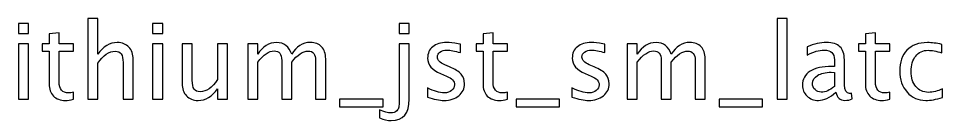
# Model space of a CAD drawing. Header units: centimetres. Extents: x -32.7 to 32.7, y -29.5 to 43.7.
# Drawn here: x 9.81 to 21.04, y 5.41 to 6.65 of the extents above; entities that cross this region are included whole.
import ezdxf

# ---------------------------------------------------------------- set-up
doc = ezdxf.new("R2010")
doc.units = ezdxf.units.CM
doc.header["$MEASUREMENT"] = 0
doc.layers.add('Layer 1', color=7, linetype='Continuous')

msp = doc.modelspace()

# ---------------------------------------------------------------- linework, layer by layer
at = {"layer": 'Layer 1'}
for points, knots in [([(10.64872, 5.67044), (10.64872, 5.67044), (10.64872, 6.64961), (10.64872, 6.64961), (10.64872, 6.64961), (10.64872, 6.64961), (10.77064, 6.64961), (10.77064, 6.64961), (10.77064, 6.64961), (10.77064, 6.64961), (10.77064, 6.21633), (10.77064, 6.21633), (10.77064, 6.21633), (10.8352, 6.31052), (10.91436, 6.35751), (11.00792, 6.35751), (11.00792, 6.35751), (11.06676, 6.35751), (11.11354, 6.3391), (11.14804, 6.30205), (11.14804, 6.30205), (11.18254, 6.26522), (11.1999, 6.21548), (11.1999, 6.15325), (11.1999, 6.15325), (11.1999, 6.15325), (11.1999, 5.67044), (11.1999, 5.67044), (11.1999, 5.67044), (11.1999, 5.67044), (11.07798, 5.67044), (11.07798, 5.67044), (11.07798, 5.67044), (11.07798, 5.67044), (11.07798, 6.11346), (11.07798, 6.11346), (11.07798, 6.11346), (11.07798, 6.16341), (11.07057, 6.19897), (11.05597, 6.22014), (11.05597, 6.22014), (11.04115, 6.24152), (11.01681, 6.2521), (10.98273, 6.2521), (10.98273, 6.2521), (10.9078, 6.2521), (10.8371, 6.20321), (10.77064, 6.10542), (10.77064, 6.10542), (10.77064, 6.10542), (10.77064, 5.67044), (10.77064, 5.67044), (10.77064, 5.67044), (10.77064, 5.67044), (10.64872, 5.67044), (10.64872, 5.67044)], [0, 0, 0, 0, 0.06666667, 0.06666667, 0.06666667, 0.06666667, 0.13333333, 0.13333333, 0.13333333, 0.13333333, 0.2, 0.2, 0.2, 0.2, 0.26666667, 0.26666667, 0.26666667, 0.26666667, 0.33333333, 0.33333333, 0.33333333, 0.33333333, 0.4, 0.4, 0.4, 0.4, 0.46666667, 0.46666667, 0.46666667, 0.46666667, 0.53333333, 0.53333333, 0.53333333, 0.53333333, 0.6, 0.6, 0.6, 0.6, 0.66666667, 0.66666667, 0.66666667, 0.66666667, 0.73333333, 0.73333333, 0.73333333, 0.73333333, 0.8, 0.8, 0.8, 0.8, 0.86666667, 0.86666667, 0.86666667, 0.86666667, 1, 1, 1, 1]), ([(19.02502, 5.67044), (19.02502, 5.67044), (19.02502, 6.64961), (19.02502, 6.64961), (19.02502, 6.64961), (19.02502, 6.64961), (19.14694, 6.64961), (19.14694, 6.64961), (19.14694, 6.64961), (19.14694, 6.64961), (19.14694, 5.67044), (19.14694, 5.67044), (19.14694, 5.67044), (19.14694, 5.67044), (19.02502, 5.67044), (19.02502, 5.67044)], [0, 0, 0, 0, 0.2, 0.2, 0.2, 0.2, 0.4, 0.4, 0.4, 0.4, 0.6, 0.6, 0.6, 0.6, 1, 1, 1, 1]), ([(9.80671, 6.46673), (9.80671, 6.46673), (9.80671, 6.58865), (9.80671, 6.58865), (9.80671, 6.58865), (9.80671, 6.58865), (9.92863, 6.58865), (9.92863, 6.58865), (9.92863, 6.58865), (9.92863, 6.58865), (9.92863, 6.46673), (9.92863, 6.46673), (9.92863, 6.46673), (9.92863, 6.46673), (9.80671, 6.46673), (9.80671, 6.46673)], [0, 0, 0, 0, 0.2, 0.2, 0.2, 0.2, 0.4, 0.4, 0.4, 0.4, 0.6, 0.6, 0.6, 0.6, 1, 1, 1, 1]), ([(11.43697, 6.46673), (11.43697, 6.46673), (11.43697, 6.58865), (11.43697, 6.58865), (11.43697, 6.58865), (11.43697, 6.58865), (11.55889, 6.58865), (11.55889, 6.58865), (11.55889, 6.58865), (11.55889, 6.58865), (11.55889, 6.46673), (11.55889, 6.46673), (11.55889, 6.46673), (11.55889, 6.46673), (11.43697, 6.46673), (11.43697, 6.46673)], [0, 0, 0, 0, 0.2, 0.2, 0.2, 0.2, 0.4, 0.4, 0.4, 0.4, 0.6, 0.6, 0.6, 0.6, 1, 1, 1, 1]), ([(14.43333, 6.46673), (14.43333, 6.46673), (14.43333, 6.58865), (14.43333, 6.58865), (14.43333, 6.58865), (14.43333, 6.58865), (14.55525, 6.58865), (14.55525, 6.58865), (14.55525, 6.58865), (14.55525, 6.58865), (14.55525, 6.46673), (14.55525, 6.46673), (14.55525, 6.46673), (14.55525, 6.46673), (14.43333, 6.46673), (14.43333, 6.46673)], [0, 0, 0, 0, 0.2, 0.2, 0.2, 0.2, 0.4, 0.4, 0.4, 0.4, 0.6, 0.6, 0.6, 0.6, 1, 1, 1, 1]), ([(10.47473, 5.67065), (10.43705, 5.66028), (10.40425, 5.6552), (10.37652, 5.6552), (10.37652, 5.6552), (10.31429, 5.6552), (10.26582, 5.67298), (10.2311, 5.70854), (10.2311, 5.70854), (10.19618, 5.7441), (10.17882, 5.79342), (10.17882, 5.85671), (10.17882, 5.85671), (10.17882, 5.85671), (10.17882, 6.2521), (10.17882, 6.2521), (10.17882, 6.2521), (10.17882, 6.2521), (10.09458, 6.2521), (10.09458, 6.2521), (10.09458, 6.2521), (10.09458, 6.2521), (10.09458, 6.34354), (10.09458, 6.34354), (10.09458, 6.34354), (10.09458, 6.34354), (10.17882, 6.34354), (10.17882, 6.34354), (10.17882, 6.34354), (10.17882, 6.34354), (10.17882, 6.46525), (10.17882, 6.46525), (10.17882, 6.46525), (10.17882, 6.46525), (10.30074, 6.47689), (10.30074, 6.47689), (10.30074, 6.47689), (10.30074, 6.47689), (10.30074, 6.34354), (10.30074, 6.34354), (10.30074, 6.34354), (10.30074, 6.34354), (10.47727, 6.34354), (10.47727, 6.34354), (10.47727, 6.34354), (10.47727, 6.34354), (10.47727, 6.2521), (10.47727, 6.2521), (10.47727, 6.2521), (10.47727, 6.2521), (10.30074, 6.2521), (10.30074, 6.2521), (10.30074, 6.2521), (10.30074, 6.2521), (10.30074, 5.87872), (10.30074, 5.87872), (10.30074, 5.87872), (10.30074, 5.79067), (10.33905, 5.74664), (10.41546, 5.74664), (10.41546, 5.74664), (10.43176, 5.74664), (10.45145, 5.74939), (10.47473, 5.75468), (10.47473, 5.75468), (10.47473, 5.75468), (10.47473, 5.67065), (10.47473, 5.67065)], [0, 0, 0, 0, 0.05555556, 0.05555556, 0.05555556, 0.05555556, 0.11111111, 0.11111111, 0.11111111, 0.11111111, 0.16666667, 0.16666667, 0.16666667, 0.16666667, 0.22222222, 0.22222222, 0.22222222, 0.22222222, 0.27777778, 0.27777778, 0.27777778, 0.27777778, 0.33333333, 0.33333333, 0.33333333, 0.33333333, 0.38888889, 0.38888889, 0.38888889, 0.38888889, 0.44444444, 0.44444444, 0.44444444, 0.44444444, 0.5, 0.5, 0.5, 0.5, 0.55555556, 0.55555556, 0.55555556, 0.55555556, 0.61111111, 0.61111111, 0.61111111, 0.61111111, 0.66666667, 0.66666667, 0.66666667, 0.66666667, 0.72222222, 0.72222222, 0.72222222, 0.72222222, 0.77777778, 0.77777778, 0.77777778, 0.77777778, 0.83333333, 0.83333333, 0.83333333, 0.83333333, 0.88888889, 0.88888889, 0.88888889, 0.88888889, 1, 1, 1, 1]), ([(15.74778, 5.67065), (15.7101, 5.66028), (15.6773, 5.6552), (15.64957, 5.6552), (15.64957, 5.6552), (15.58734, 5.6552), (15.53887, 5.67298), (15.50415, 5.70854), (15.50415, 5.70854), (15.46923, 5.7441), (15.45187, 5.79342), (15.45187, 5.85671), (15.45187, 5.85671), (15.45187, 5.85671), (15.45187, 6.2521), (15.45187, 6.2521), (15.45187, 6.2521), (15.45187, 6.2521), (15.36763, 6.2521), (15.36763, 6.2521), (15.36763, 6.2521), (15.36763, 6.2521), (15.36763, 6.34354), (15.36763, 6.34354), (15.36763, 6.34354), (15.36763, 6.34354), (15.45187, 6.34354), (15.45187, 6.34354), (15.45187, 6.34354), (15.45187, 6.34354), (15.45187, 6.46525), (15.45187, 6.46525), (15.45187, 6.46525), (15.45187, 6.46525), (15.57379, 6.47689), (15.57379, 6.47689), (15.57379, 6.47689), (15.57379, 6.47689), (15.57379, 6.34354), (15.57379, 6.34354), (15.57379, 6.34354), (15.57379, 6.34354), (15.75032, 6.34354), (15.75032, 6.34354), (15.75032, 6.34354), (15.75032, 6.34354), (15.75032, 6.2521), (15.75032, 6.2521), (15.75032, 6.2521), (15.75032, 6.2521), (15.57379, 6.2521), (15.57379, 6.2521), (15.57379, 6.2521), (15.57379, 6.2521), (15.57379, 5.87872), (15.57379, 5.87872), (15.57379, 5.87872), (15.57379, 5.79067), (15.6121, 5.74664), (15.68851, 5.74664), (15.68851, 5.74664), (15.70481, 5.74664), (15.7245, 5.74939), (15.74778, 5.75468), (15.74778, 5.75468), (15.74778, 5.75468), (15.74778, 5.67065), (15.74778, 5.67065)], [0, 0, 0, 0, 0.05555556, 0.05555556, 0.05555556, 0.05555556, 0.11111111, 0.11111111, 0.11111111, 0.11111111, 0.16666667, 0.16666667, 0.16666667, 0.16666667, 0.22222222, 0.22222222, 0.22222222, 0.22222222, 0.27777778, 0.27777778, 0.27777778, 0.27777778, 0.33333333, 0.33333333, 0.33333333, 0.33333333, 0.38888889, 0.38888889, 0.38888889, 0.38888889, 0.44444444, 0.44444444, 0.44444444, 0.44444444, 0.5, 0.5, 0.5, 0.5, 0.55555556, 0.55555556, 0.55555556, 0.55555556, 0.61111111, 0.61111111, 0.61111111, 0.61111111, 0.66666667, 0.66666667, 0.66666667, 0.66666667, 0.72222222, 0.72222222, 0.72222222, 0.72222222, 0.77777778, 0.77777778, 0.77777778, 0.77777778, 0.83333333, 0.83333333, 0.83333333, 0.83333333, 0.88888889, 0.88888889, 0.88888889, 0.88888889, 1, 1, 1, 1]), ([(20.39429, 5.67065), (20.35661, 5.66028), (20.32381, 5.6552), (20.29608, 5.6552), (20.29608, 5.6552), (20.23385, 5.6552), (20.18538, 5.67298), (20.15066, 5.70854), (20.15066, 5.70854), (20.11574, 5.7441), (20.09838, 5.79342), (20.09838, 5.85671), (20.09838, 5.85671), (20.09838, 5.85671), (20.09838, 6.2521), (20.09838, 6.2521), (20.09838, 6.2521), (20.09838, 6.2521), (20.01414, 6.2521), (20.01414, 6.2521), (20.01414, 6.2521), (20.01414, 6.2521), (20.01414, 6.34354), (20.01414, 6.34354), (20.01414, 6.34354), (20.01414, 6.34354), (20.09838, 6.34354), (20.09838, 6.34354), (20.09838, 6.34354), (20.09838, 6.34354), (20.09838, 6.46525), (20.09838, 6.46525), (20.09838, 6.46525), (20.09838, 6.46525), (20.2203, 6.47689), (20.2203, 6.47689), (20.2203, 6.47689), (20.2203, 6.47689), (20.2203, 6.34354), (20.2203, 6.34354), (20.2203, 6.34354), (20.2203, 6.34354), (20.39683, 6.34354), (20.39683, 6.34354), (20.39683, 6.34354), (20.39683, 6.34354), (20.39683, 6.2521), (20.39683, 6.2521), (20.39683, 6.2521), (20.39683, 6.2521), (20.2203, 6.2521), (20.2203, 6.2521), (20.2203, 6.2521), (20.2203, 6.2521), (20.2203, 5.87872), (20.2203, 5.87872), (20.2203, 5.87872), (20.2203, 5.79067), (20.25861, 5.74664), (20.33502, 5.74664), (20.33502, 5.74664), (20.35132, 5.74664), (20.37101, 5.74939), (20.39429, 5.75468), (20.39429, 5.75468), (20.39429, 5.75468), (20.39429, 5.67065), (20.39429, 5.67065)], [0, 0, 0, 0, 0.05555556, 0.05555556, 0.05555556, 0.05555556, 0.11111111, 0.11111111, 0.11111111, 0.11111111, 0.16666667, 0.16666667, 0.16666667, 0.16666667, 0.22222222, 0.22222222, 0.22222222, 0.22222222, 0.27777778, 0.27777778, 0.27777778, 0.27777778, 0.33333333, 0.33333333, 0.33333333, 0.33333333, 0.38888889, 0.38888889, 0.38888889, 0.38888889, 0.44444444, 0.44444444, 0.44444444, 0.44444444, 0.5, 0.5, 0.5, 0.5, 0.55555556, 0.55555556, 0.55555556, 0.55555556, 0.61111111, 0.61111111, 0.61111111, 0.61111111, 0.66666667, 0.66666667, 0.66666667, 0.66666667, 0.72222222, 0.72222222, 0.72222222, 0.72222222, 0.77777778, 0.77777778, 0.77777778, 0.77777778, 0.83333333, 0.83333333, 0.83333333, 0.83333333, 0.88888889, 0.88888889, 0.88888889, 0.88888889, 1, 1, 1, 1]), ([(9.80671, 5.67044), (9.80671, 5.67044), (9.80671, 6.34354), (9.80671, 6.34354), (9.80671, 6.34354), (9.80671, 6.34354), (9.92863, 6.34354), (9.92863, 6.34354), (9.92863, 6.34354), (9.92863, 6.34354), (9.92863, 5.67044), (9.92863, 5.67044), (9.92863, 5.67044), (9.92863, 5.67044), (9.80671, 5.67044), (9.80671, 5.67044)], [0, 0, 0, 0, 0.2, 0.2, 0.2, 0.2, 0.4, 0.4, 0.4, 0.4, 0.6, 0.6, 0.6, 0.6, 1, 1, 1, 1]), ([(11.43697, 5.67044), (11.43697, 5.67044), (11.43697, 6.34354), (11.43697, 6.34354), (11.43697, 6.34354), (11.43697, 6.34354), (11.55889, 6.34354), (11.55889, 6.34354), (11.55889, 6.34354), (11.55889, 6.34354), (11.55889, 5.67044), (11.55889, 5.67044), (11.55889, 5.67044), (11.55889, 5.67044), (11.43697, 5.67044), (11.43697, 5.67044)], [0, 0, 0, 0, 0.2, 0.2, 0.2, 0.2, 0.4, 0.4, 0.4, 0.4, 0.6, 0.6, 0.6, 0.6, 1, 1, 1, 1]), ([(12.22564, 5.67044), (12.22564, 5.67044), (12.22564, 5.79702), (12.22564, 5.79702), (12.22564, 5.79702), (12.16066, 5.7024), (12.08171, 5.6552), (11.989, 5.6552), (11.989, 5.6552), (11.93015, 5.6552), (11.88338, 5.67362), (11.84866, 5.71066), (11.84866, 5.71066), (11.81374, 5.7477), (11.79638, 5.79744), (11.79638, 5.86031), (11.79638, 5.86031), (11.79638, 5.86031), (11.79638, 6.34354), (11.79638, 6.34354), (11.79638, 6.34354), (11.79638, 6.34354), (11.9183, 6.34354), (11.9183, 6.34354), (11.9183, 6.34354), (11.9183, 6.34354), (11.9183, 5.9001), (11.9183, 5.9001), (11.9183, 5.9001), (11.9183, 5.84951), (11.92571, 5.81374), (11.94031, 5.79257), (11.94031, 5.79257), (11.95513, 5.77119), (11.97968, 5.76061), (12.01419, 5.76061), (12.01419, 5.76061), (12.08869, 5.76061), (12.15939, 5.80951), (12.22564, 5.90751), (12.22564, 5.90751), (12.22564, 5.90751), (12.22564, 6.34354), (12.22564, 6.34354), (12.22564, 6.34354), (12.22564, 6.34354), (12.34756, 6.34354), (12.34756, 6.34354), (12.34756, 6.34354), (12.34756, 6.34354), (12.34756, 5.67044), (12.34756, 5.67044), (12.34756, 5.67044), (12.34756, 5.67044), (12.22564, 5.67044), (12.22564, 5.67044)], [0, 0, 0, 0, 0.06666667, 0.06666667, 0.06666667, 0.06666667, 0.13333333, 0.13333333, 0.13333333, 0.13333333, 0.2, 0.2, 0.2, 0.2, 0.26666667, 0.26666667, 0.26666667, 0.26666667, 0.33333333, 0.33333333, 0.33333333, 0.33333333, 0.4, 0.4, 0.4, 0.4, 0.46666667, 0.46666667, 0.46666667, 0.46666667, 0.53333333, 0.53333333, 0.53333333, 0.53333333, 0.6, 0.6, 0.6, 0.6, 0.66666667, 0.66666667, 0.66666667, 0.66666667, 0.73333333, 0.73333333, 0.73333333, 0.73333333, 0.8, 0.8, 0.8, 0.8, 0.86666667, 0.86666667, 0.86666667, 0.86666667, 1, 1, 1, 1]), ([(12.59225, 5.67044), (12.59225, 5.67044), (12.59225, 6.34354), (12.59225, 6.34354), (12.59225, 6.34354), (12.59225, 6.34354), (12.71417, 6.34354), (12.71417, 6.34354), (12.71417, 6.34354), (12.71417, 6.34354), (12.71417, 6.21633), (12.71417, 6.21633), (12.71417, 6.21633), (12.77365, 6.31052), (12.84985, 6.35751), (12.94319, 6.35751), (12.94319, 6.35751), (13.03315, 6.35751), (13.09432, 6.31052), (13.12692, 6.21633), (13.12692, 6.21633), (13.18471, 6.31137), (13.26006, 6.35878), (13.35256, 6.35878), (13.35256, 6.35878), (13.41161, 6.35878), (13.45754, 6.34142), (13.49035, 6.3065), (13.49035, 6.3065), (13.52316, 6.27157), (13.53967, 6.22268), (13.53967, 6.15981), (13.53967, 6.15981), (13.53967, 6.15981), (13.53967, 5.67044), (13.53967, 5.67044), (13.53967, 5.67044), (13.53967, 5.67044), (13.41775, 5.67044), (13.41775, 5.67044), (13.41775, 5.67044), (13.41775, 5.67044), (13.41775, 6.13971), (13.41775, 6.13971), (13.41775, 6.13971), (13.41775, 6.21633), (13.38727, 6.25464), (13.32631, 6.25464), (13.32631, 6.25464), (13.26302, 6.25464), (13.19656, 6.20998), (13.12692, 6.12044), (13.12692, 6.12044), (13.12692, 6.12044), (13.12692, 5.67044), (13.12692, 5.67044), (13.12692, 5.67044), (13.12692, 5.67044), (13.005, 5.67044), (13.005, 5.67044), (13.005, 5.67044), (13.005, 5.67044), (13.005, 6.14013), (13.005, 6.14013), (13.005, 6.14013), (13.005, 6.21739), (12.9741, 6.25591), (12.91208, 6.25591), (12.91208, 6.25591), (12.85048, 6.25591), (12.78444, 6.21104), (12.71417, 6.12108), (12.71417, 6.12108), (12.71417, 6.12108), (12.71417, 5.67044), (12.71417, 5.67044), (12.71417, 5.67044), (12.71417, 5.67044), (12.59225, 5.67044), (12.59225, 5.67044)], [0, 0, 0, 0, 0.04761905, 0.04761905, 0.04761905, 0.04761905, 0.0952381, 0.0952381, 0.0952381, 0.0952381, 0.14285714, 0.14285714, 0.14285714, 0.14285714, 0.19047619, 0.19047619, 0.19047619, 0.19047619, 0.23809524, 0.23809524, 0.23809524, 0.23809524, 0.28571429, 0.28571429, 0.28571429, 0.28571429, 0.33333333, 0.33333333, 0.33333333, 0.33333333, 0.38095238, 0.38095238, 0.38095238, 0.38095238, 0.42857143, 0.42857143, 0.42857143, 0.42857143, 0.47619048, 0.47619048, 0.47619048, 0.47619048, 0.52380952, 0.52380952, 0.52380952, 0.52380952, 0.57142857, 0.57142857, 0.57142857, 0.57142857, 0.61904762, 0.61904762, 0.61904762, 0.61904762, 0.66666667, 0.66666667, 0.66666667, 0.66666667, 0.71428571, 0.71428571, 0.71428571, 0.71428571, 0.76190476, 0.76190476, 0.76190476, 0.76190476, 0.80952381, 0.80952381, 0.80952381, 0.80952381, 0.85714286, 0.85714286, 0.85714286, 0.85714286, 0.9047619, 0.9047619, 0.9047619, 0.9047619, 1, 1, 1, 1]), ([(14.19584, 5.44184), (14.19584, 5.44184), (14.19584, 5.53963), (14.19584, 5.53963), (14.19584, 5.53963), (14.25299, 5.51508), (14.29659, 5.5028), (14.32644, 5.5028), (14.32644, 5.5028), (14.36031, 5.5028), (14.38676, 5.5119), (14.40539, 5.5301), (14.40539, 5.5301), (14.41788, 5.54238), (14.4255, 5.55656), (14.42867, 5.57223), (14.42867, 5.57223), (14.43185, 5.58789), (14.43333, 5.6207), (14.43333, 5.67065), (14.43333, 5.67065), (14.43333, 5.67065), (14.43333, 6.34354), (14.43333, 6.34354), (14.43333, 6.34354), (14.43333, 6.34354), (14.55525, 6.34354), (14.55525, 6.34354), (14.55525, 6.34354), (14.55525, 6.34354), (14.55525, 5.67086), (14.55525, 5.67086), (14.55525, 5.67086), (14.55525, 5.49793), (14.48223, 5.41136), (14.33596, 5.41136), (14.33596, 5.41136), (14.29257, 5.41136), (14.24579, 5.42152), (14.19584, 5.44184)], [0, 0, 0, 0, 0.09090909, 0.09090909, 0.09090909, 0.09090909, 0.18181818, 0.18181818, 0.18181818, 0.18181818, 0.27272727, 0.27272727, 0.27272727, 0.27272727, 0.36363636, 0.36363636, 0.36363636, 0.36363636, 0.45454545, 0.45454545, 0.45454545, 0.45454545, 0.54545455, 0.54545455, 0.54545455, 0.54545455, 0.63636364, 0.63636364, 0.63636364, 0.63636364, 0.72727273, 0.72727273, 0.72727273, 0.72727273, 0.81818182, 0.81818182, 0.81818182, 0.81818182, 1, 1, 1, 1]), ([(14.77517, 5.69457), (14.77517, 5.69457), (14.77517, 5.80633), (14.77517, 5.80633), (14.77517, 5.80633), (14.85497, 5.76654), (14.92418, 5.74664), (14.98324, 5.74664), (14.98324, 5.74664), (15.01838, 5.74664), (15.04759, 5.75617), (15.07066, 5.77522), (15.07066, 5.77522), (15.09373, 5.79405), (15.10537, 5.81776), (15.10537, 5.84634), (15.10537, 5.84634), (15.10537, 5.88803), (15.07299, 5.92254), (15.00822, 5.94984), (15.00822, 5.94984), (15.00822, 5.94984), (14.93688, 5.98011), (14.93688, 5.98011), (14.93688, 5.98011), (14.83169, 6.02371), (14.77898, 6.08679), (14.77898, 6.1687), (14.77898, 6.1687), (14.77898, 6.22734), (14.79972, 6.27348), (14.84121, 6.30713), (14.84121, 6.30713), (14.8827, 6.34079), (14.93964, 6.35751), (15.01181, 6.35751), (15.01181, 6.35751), (15.04928, 6.35751), (15.09585, 6.35243), (15.15109, 6.34206), (15.15109, 6.34206), (15.15109, 6.34206), (15.17649, 6.33719), (15.17649, 6.33719), (15.17649, 6.33719), (15.17649, 6.33719), (15.17649, 6.23559), (15.17649, 6.23559), (15.17649, 6.23559), (15.10855, 6.25591), (15.05436, 6.26607), (15.01393, 6.26607), (15.01393, 6.26607), (14.97837, 6.26607), (14.95022, 6.25824), (14.92884, 6.24279), (14.92884, 6.24279), (14.90767, 6.22734), (14.89709, 6.20659), (14.89709, 6.18056), (14.89709, 6.18056), (14.89709, 6.14394), (14.92672, 6.11282), (14.9862, 6.08764), (14.9862, 6.08764), (14.9862, 6.08764), (15.04483, 6.06287), (15.04483, 6.06287), (15.04483, 6.06287), (15.1113, 6.03493), (15.15829, 6.0053), (15.1858, 5.97418), (15.1858, 5.97418), (15.21353, 5.94307), (15.22729, 5.90412), (15.22729, 5.85755), (15.22729, 5.85755), (15.22729, 5.7985), (15.20401, 5.75003), (15.15723, 5.71214), (15.15723, 5.71214), (15.11066, 5.67425), (15.05097, 5.6552), (14.97837, 5.6552), (14.97837, 5.6552), (14.92249, 5.6552), (14.85497, 5.66832), (14.77517, 5.69457)], [0, 0, 0, 0, 0.04347826, 0.04347826, 0.04347826, 0.04347826, 0.08695652, 0.08695652, 0.08695652, 0.08695652, 0.13043478, 0.13043478, 0.13043478, 0.13043478, 0.17391304, 0.17391304, 0.17391304, 0.17391304, 0.2173913, 0.2173913, 0.2173913, 0.2173913, 0.26086957, 0.26086957, 0.26086957, 0.26086957, 0.30434783, 0.30434783, 0.30434783, 0.30434783, 0.34782609, 0.34782609, 0.34782609, 0.34782609, 0.39130435, 0.39130435, 0.39130435, 0.39130435, 0.43478261, 0.43478261, 0.43478261, 0.43478261, 0.47826087, 0.47826087, 0.47826087, 0.47826087, 0.52173913, 0.52173913, 0.52173913, 0.52173913, 0.56521739, 0.56521739, 0.56521739, 0.56521739, 0.60869565, 0.60869565, 0.60869565, 0.60869565, 0.65217391, 0.65217391, 0.65217391, 0.65217391, 0.69565217, 0.69565217, 0.69565217, 0.69565217, 0.73913043, 0.73913043, 0.73913043, 0.73913043, 0.7826087, 0.7826087, 0.7826087, 0.7826087, 0.82608696, 0.82608696, 0.82608696, 0.82608696, 0.86956522, 0.86956522, 0.86956522, 0.86956522, 0.91304348, 0.91304348, 0.91304348, 0.91304348, 1, 1, 1, 1]), ([(16.53264, 5.69457), (16.53264, 5.69457), (16.53264, 5.80633), (16.53264, 5.80633), (16.53264, 5.80633), (16.61244, 5.76654), (16.68165, 5.74664), (16.74071, 5.74664), (16.74071, 5.74664), (16.77585, 5.74664), (16.80506, 5.75617), (16.82813, 5.77522), (16.82813, 5.77522), (16.8512, 5.79405), (16.86284, 5.81776), (16.86284, 5.84634), (16.86284, 5.84634), (16.86284, 5.88803), (16.83046, 5.92254), (16.76569, 5.94984), (16.76569, 5.94984), (16.76569, 5.94984), (16.69435, 5.98011), (16.69435, 5.98011), (16.69435, 5.98011), (16.58916, 6.02371), (16.53645, 6.08679), (16.53645, 6.1687), (16.53645, 6.1687), (16.53645, 6.22734), (16.55719, 6.27348), (16.59868, 6.30713), (16.59868, 6.30713), (16.64017, 6.34079), (16.69711, 6.35751), (16.76928, 6.35751), (16.76928, 6.35751), (16.80675, 6.35751), (16.85332, 6.35243), (16.90856, 6.34206), (16.90856, 6.34206), (16.90856, 6.34206), (16.93396, 6.33719), (16.93396, 6.33719), (16.93396, 6.33719), (16.93396, 6.33719), (16.93396, 6.23559), (16.93396, 6.23559), (16.93396, 6.23559), (16.86602, 6.25591), (16.81183, 6.26607), (16.7714, 6.26607), (16.7714, 6.26607), (16.73584, 6.26607), (16.70769, 6.25824), (16.68631, 6.24279), (16.68631, 6.24279), (16.66514, 6.22734), (16.65456, 6.20659), (16.65456, 6.18056), (16.65456, 6.18056), (16.65456, 6.14394), (16.68419, 6.11282), (16.74367, 6.08764), (16.74367, 6.08764), (16.74367, 6.08764), (16.8023, 6.06287), (16.8023, 6.06287), (16.8023, 6.06287), (16.86877, 6.03493), (16.91576, 6.0053), (16.94327, 5.97418), (16.94327, 5.97418), (16.971, 5.94307), (16.98476, 5.90412), (16.98476, 5.85755), (16.98476, 5.85755), (16.98476, 5.7985), (16.96148, 5.75003), (16.9147, 5.71214), (16.9147, 5.71214), (16.86813, 5.67425), (16.80844, 5.6552), (16.73584, 5.6552), (16.73584, 5.6552), (16.67996, 5.6552), (16.61244, 5.66832), (16.53264, 5.69457)], [0, 0, 0, 0, 0.04347826, 0.04347826, 0.04347826, 0.04347826, 0.08695652, 0.08695652, 0.08695652, 0.08695652, 0.13043478, 0.13043478, 0.13043478, 0.13043478, 0.17391304, 0.17391304, 0.17391304, 0.17391304, 0.2173913, 0.2173913, 0.2173913, 0.2173913, 0.26086957, 0.26086957, 0.26086957, 0.26086957, 0.30434783, 0.30434783, 0.30434783, 0.30434783, 0.34782609, 0.34782609, 0.34782609, 0.34782609, 0.39130435, 0.39130435, 0.39130435, 0.39130435, 0.43478261, 0.43478261, 0.43478261, 0.43478261, 0.47826087, 0.47826087, 0.47826087, 0.47826087, 0.52173913, 0.52173913, 0.52173913, 0.52173913, 0.56521739, 0.56521739, 0.56521739, 0.56521739, 0.60869565, 0.60869565, 0.60869565, 0.60869565, 0.65217391, 0.65217391, 0.65217391, 0.65217391, 0.69565217, 0.69565217, 0.69565217, 0.69565217, 0.73913043, 0.73913043, 0.73913043, 0.73913043, 0.7826087, 0.7826087, 0.7826087, 0.7826087, 0.82608696, 0.82608696, 0.82608696, 0.82608696, 0.86956522, 0.86956522, 0.86956522, 0.86956522, 0.91304348, 0.91304348, 0.91304348, 0.91304348, 1, 1, 1, 1]), ([(17.20426, 5.67044), (17.20426, 5.67044), (17.20426, 6.34354), (17.20426, 6.34354), (17.20426, 6.34354), (17.20426, 6.34354), (17.32618, 6.34354), (17.32618, 6.34354), (17.32618, 6.34354), (17.32618, 6.34354), (17.32618, 6.21633), (17.32618, 6.21633), (17.32618, 6.21633), (17.38566, 6.31052), (17.46186, 6.35751), (17.5552, 6.35751), (17.5552, 6.35751), (17.64516, 6.35751), (17.70633, 6.31052), (17.73893, 6.21633), (17.73893, 6.21633), (17.79672, 6.31137), (17.87207, 6.35878), (17.96457, 6.35878), (17.96457, 6.35878), (18.02362, 6.35878), (18.06955, 6.34142), (18.10236, 6.3065), (18.10236, 6.3065), (18.13517, 6.27157), (18.15168, 6.22268), (18.15168, 6.15981), (18.15168, 6.15981), (18.15168, 6.15981), (18.15168, 5.67044), (18.15168, 5.67044), (18.15168, 5.67044), (18.15168, 5.67044), (18.02976, 5.67044), (18.02976, 5.67044), (18.02976, 5.67044), (18.02976, 5.67044), (18.02976, 6.13971), (18.02976, 6.13971), (18.02976, 6.13971), (18.02976, 6.21633), (17.99928, 6.25464), (17.93832, 6.25464), (17.93832, 6.25464), (17.87503, 6.25464), (17.80857, 6.20998), (17.73893, 6.12044), (17.73893, 6.12044), (17.73893, 6.12044), (17.73893, 5.67044), (17.73893, 5.67044), (17.73893, 5.67044), (17.73893, 5.67044), (17.61701, 5.67044), (17.61701, 5.67044), (17.61701, 5.67044), (17.61701, 5.67044), (17.61701, 6.14013), (17.61701, 6.14013), (17.61701, 6.14013), (17.61701, 6.21739), (17.58611, 6.25591), (17.52409, 6.25591), (17.52409, 6.25591), (17.46249, 6.25591), (17.39645, 6.21104), (17.32618, 6.12108), (17.32618, 6.12108), (17.32618, 6.12108), (17.32618, 5.67044), (17.32618, 5.67044), (17.32618, 5.67044), (17.32618, 5.67044), (17.20426, 5.67044), (17.20426, 5.67044)], [0, 0, 0, 0, 0.04761905, 0.04761905, 0.04761905, 0.04761905, 0.0952381, 0.0952381, 0.0952381, 0.0952381, 0.14285714, 0.14285714, 0.14285714, 0.14285714, 0.19047619, 0.19047619, 0.19047619, 0.19047619, 0.23809524, 0.23809524, 0.23809524, 0.23809524, 0.28571429, 0.28571429, 0.28571429, 0.28571429, 0.33333333, 0.33333333, 0.33333333, 0.33333333, 0.38095238, 0.38095238, 0.38095238, 0.38095238, 0.42857143, 0.42857143, 0.42857143, 0.42857143, 0.47619048, 0.47619048, 0.47619048, 0.47619048, 0.52380952, 0.52380952, 0.52380952, 0.52380952, 0.57142857, 0.57142857, 0.57142857, 0.57142857, 0.61904762, 0.61904762, 0.61904762, 0.61904762, 0.66666667, 0.66666667, 0.66666667, 0.66666667, 0.71428571, 0.71428571, 0.71428571, 0.71428571, 0.76190476, 0.76190476, 0.76190476, 0.76190476, 0.80952381, 0.80952381, 0.80952381, 0.80952381, 0.85714286, 0.85714286, 0.85714286, 0.85714286, 0.9047619, 0.9047619, 0.9047619, 0.9047619, 1, 1, 1, 1]), ([(19.73897, 5.75617), (19.66574, 5.68886), (19.59525, 5.6552), (19.52752, 5.6552), (19.52752, 5.6552), (19.47185, 5.6552), (19.42549, 5.67256), (19.38888, 5.70748), (19.38888, 5.70748), (19.35205, 5.74241), (19.33363, 5.78643), (19.33363, 5.83956), (19.33363, 5.83956), (19.33363, 5.91301), (19.36453, 5.96953), (19.42634, 6.0089), (19.42634, 6.0089), (19.48815, 6.04827), (19.57684, 6.06795), (19.69241, 6.06795), (19.69241, 6.06795), (19.69241, 6.06795), (19.72098, 6.06795), (19.72098, 6.06795), (19.72098, 6.06795), (19.72098, 6.06795), (19.72098, 6.14902), (19.72098, 6.14902), (19.72098, 6.14902), (19.72098, 6.22712), (19.68034, 6.26607), (19.59885, 6.26607), (19.59885, 6.26607), (19.53577, 6.26607), (19.46677, 6.24617), (19.39205, 6.20638), (19.39205, 6.20638), (19.39205, 6.20638), (19.39205, 6.30671), (19.39205, 6.30671), (19.39205, 6.30671), (19.47418, 6.34058), (19.55165, 6.35751), (19.62425, 6.35751), (19.62425, 6.35751), (19.69897, 6.35751), (19.75421, 6.34058), (19.78956, 6.3065), (19.78956, 6.3065), (19.82512, 6.27242), (19.8429, 6.21993), (19.8429, 6.14902), (19.8429, 6.14902), (19.8429, 6.14902), (19.8429, 5.84485), (19.8429, 5.84485), (19.8429, 5.84485), (19.8429, 5.77522), (19.86428, 5.74029), (19.90725, 5.74029), (19.90725, 5.74029), (19.91254, 5.74029), (19.92037, 5.74114), (19.93074, 5.74283), (19.93074, 5.74283), (19.93074, 5.74283), (19.93942, 5.6751), (19.93942, 5.6751), (19.93942, 5.6751), (19.91169, 5.66176), (19.88121, 5.6552), (19.84777, 5.6552), (19.84777, 5.6552), (19.79083, 5.6552), (19.75464, 5.68886), (19.73897, 5.75617)], [0, 0, 0, 0, 0.05, 0.05, 0.05, 0.05, 0.1, 0.1, 0.1, 0.1, 0.15, 0.15, 0.15, 0.15, 0.2, 0.2, 0.2, 0.2, 0.25, 0.25, 0.25, 0.25, 0.3, 0.3, 0.3, 0.3, 0.35, 0.35, 0.35, 0.35, 0.4, 0.4, 0.4, 0.4, 0.45, 0.45, 0.45, 0.45, 0.5, 0.5, 0.5, 0.5, 0.55, 0.55, 0.55, 0.55, 0.6, 0.6, 0.6, 0.6, 0.65, 0.65, 0.65, 0.65, 0.7, 0.7, 0.7, 0.7, 0.75, 0.75, 0.75, 0.75, 0.8, 0.8, 0.8, 0.8, 0.85, 0.85, 0.85, 0.85, 0.9, 0.9, 0.9, 0.9, 1, 1, 1, 1]), ([(21.03564, 5.69076), (20.95669, 5.66705), (20.88853, 5.6552), (20.83117, 5.6552), (20.83117, 5.6552), (20.74015, 5.6552), (20.6648, 5.68886), (20.6049, 5.75595), (20.6049, 5.75595), (20.545, 5.82326), (20.51494, 5.90814), (20.51494, 6.01038), (20.51494, 6.01038), (20.51494, 6.1196), (20.54457, 6.2049), (20.60384, 6.26586), (20.60384, 6.26586), (20.66311, 6.32703), (20.74587, 6.35751), (20.85213, 6.35751), (20.85213, 6.35751), (20.90441, 6.35751), (20.96325, 6.35031), (21.02802, 6.33592), (21.02802, 6.33592), (21.02802, 6.33592), (21.02802, 6.23305), (21.02802, 6.23305), (21.02802, 6.23305), (20.95923, 6.25337), (20.90314, 6.26353), (20.85996, 6.26353), (20.85996, 6.26353), (20.7973, 6.26353), (20.74714, 6.24004), (20.70967, 6.19326), (20.70967, 6.19326), (20.67221, 6.14648), (20.65337, 6.08404), (20.65337, 6.00614), (20.65337, 6.00614), (20.65337, 5.93058), (20.67284, 5.86962), (20.71158, 5.82284), (20.71158, 5.82284), (20.75031, 5.77627), (20.8009, 5.75299), (20.86377, 5.75299), (20.86377, 5.75299), (20.91944, 5.75299), (20.97659, 5.76738), (21.03564, 5.79617), (21.03564, 5.79617), (21.03564, 5.79617), (21.03564, 5.69076), (21.03564, 5.69076)], [0, 0, 0, 0, 0.06666667, 0.06666667, 0.06666667, 0.06666667, 0.13333333, 0.13333333, 0.13333333, 0.13333333, 0.2, 0.2, 0.2, 0.2, 0.26666667, 0.26666667, 0.26666667, 0.26666667, 0.33333333, 0.33333333, 0.33333333, 0.33333333, 0.4, 0.4, 0.4, 0.4, 0.46666667, 0.46666667, 0.46666667, 0.46666667, 0.53333333, 0.53333333, 0.53333333, 0.53333333, 0.6, 0.6, 0.6, 0.6, 0.66666667, 0.66666667, 0.66666667, 0.66666667, 0.73333333, 0.73333333, 0.73333333, 0.73333333, 0.8, 0.8, 0.8, 0.8, 0.86666667, 0.86666667, 0.86666667, 0.86666667, 1, 1, 1, 1]), ([(19.72098, 5.82263), (19.72098, 5.82263), (19.72098, 5.99556), (19.72098, 5.99556), (19.72098, 5.99556), (19.72098, 5.99556), (19.68182, 5.99683), (19.68182, 5.99683), (19.68182, 5.99683), (19.61409, 5.99683), (19.55948, 5.98434), (19.51778, 5.95937), (19.51778, 5.95937), (19.47629, 5.93418), (19.45555, 5.90095), (19.45555, 5.85946), (19.45555, 5.85946), (19.45555, 5.83046), (19.46592, 5.80591), (19.48645, 5.7858), (19.48645, 5.7858), (19.5072, 5.76569), (19.53239, 5.75553), (19.56223, 5.75553), (19.56223, 5.75553), (19.61303, 5.75553), (19.66595, 5.77797), (19.72098, 5.82263)], [0, 0, 0, 0, 0.125, 0.125, 0.125, 0.125, 0.25, 0.25, 0.25, 0.25, 0.375, 0.375, 0.375, 0.375, 0.5, 0.5, 0.5, 0.5, 0.625, 0.625, 0.625, 0.625, 0.75, 0.75, 0.75, 0.75, 1, 1, 1, 1]), ([(13.70943, 5.579), (13.70943, 5.579), (13.70943, 5.67044), (13.70943, 5.67044), (13.70943, 5.67044), (13.70943, 5.67044), (14.23775, 5.67044), (14.23775, 5.67044), (14.23775, 5.67044), (14.23775, 5.67044), (14.23775, 5.579), (14.23775, 5.579), (14.23775, 5.579), (14.23775, 5.579), (13.70943, 5.579), (13.70943, 5.579)], [0, 0, 0, 0, 0.2, 0.2, 0.2, 0.2, 0.4, 0.4, 0.4, 0.4, 0.6, 0.6, 0.6, 0.6, 1, 1, 1, 1]), ([(15.85319, 5.579), (15.85319, 5.579), (15.85319, 5.67044), (15.85319, 5.67044), (15.85319, 5.67044), (15.85319, 5.67044), (16.38151, 5.67044), (16.38151, 5.67044), (16.38151, 5.67044), (16.38151, 5.67044), (16.38151, 5.579), (16.38151, 5.579), (16.38151, 5.579), (16.38151, 5.579), (15.85319, 5.579), (15.85319, 5.579)], [0, 0, 0, 0, 0.2, 0.2, 0.2, 0.2, 0.4, 0.4, 0.4, 0.4, 0.6, 0.6, 0.6, 0.6, 1, 1, 1, 1]), ([(18.32144, 5.579), (18.32144, 5.579), (18.32144, 5.67044), (18.32144, 5.67044), (18.32144, 5.67044), (18.32144, 5.67044), (18.84976, 5.67044), (18.84976, 5.67044), (18.84976, 5.67044), (18.84976, 5.67044), (18.84976, 5.579), (18.84976, 5.579), (18.84976, 5.579), (18.84976, 5.579), (18.32144, 5.579), (18.32144, 5.579)], [0, 0, 0, 0, 0.2, 0.2, 0.2, 0.2, 0.4, 0.4, 0.4, 0.4, 0.6, 0.6, 0.6, 0.6, 1, 1, 1, 1])]:
    msp.add_open_spline(points, degree=3, knots=knots, dxfattribs=at)

doc.saveas('drawing.dxf')
